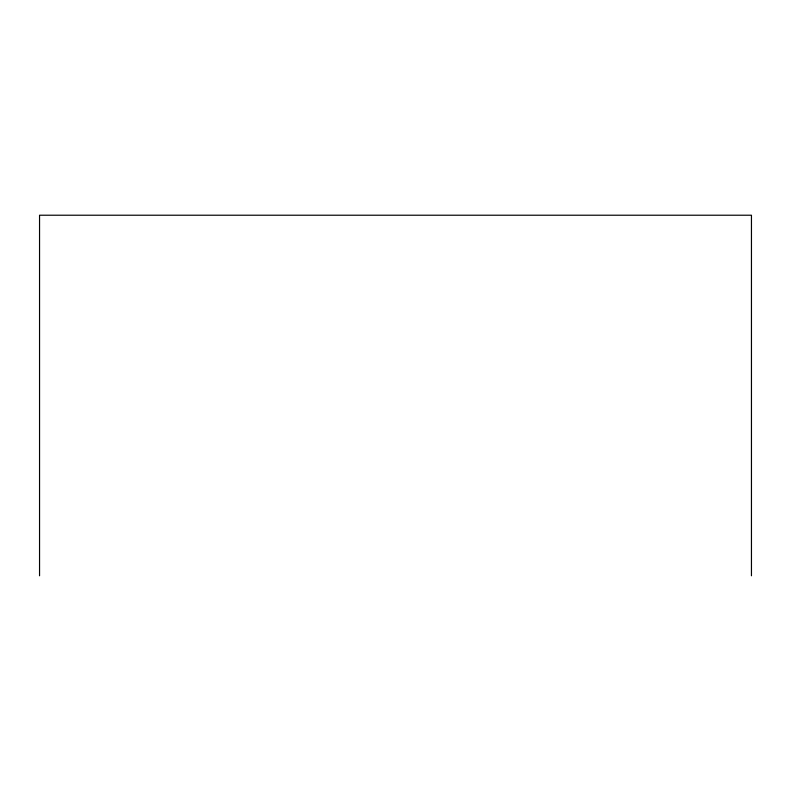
<?xml version="1.0" encoding="UTF-8"?>
<svg xmlns="http://www.w3.org/2000/svg" width="791" height="791" viewBox="0 0 791 791"><rect width="100%" height="100%" fill="white"/><g stroke="black" fill="none" stroke-linecap="round" stroke-linejoin="round"><path stroke-width="1.19" d="M751.45 575.779L751.45 215.221L39.55 215.221L39.55 575.779"/></g></svg>
